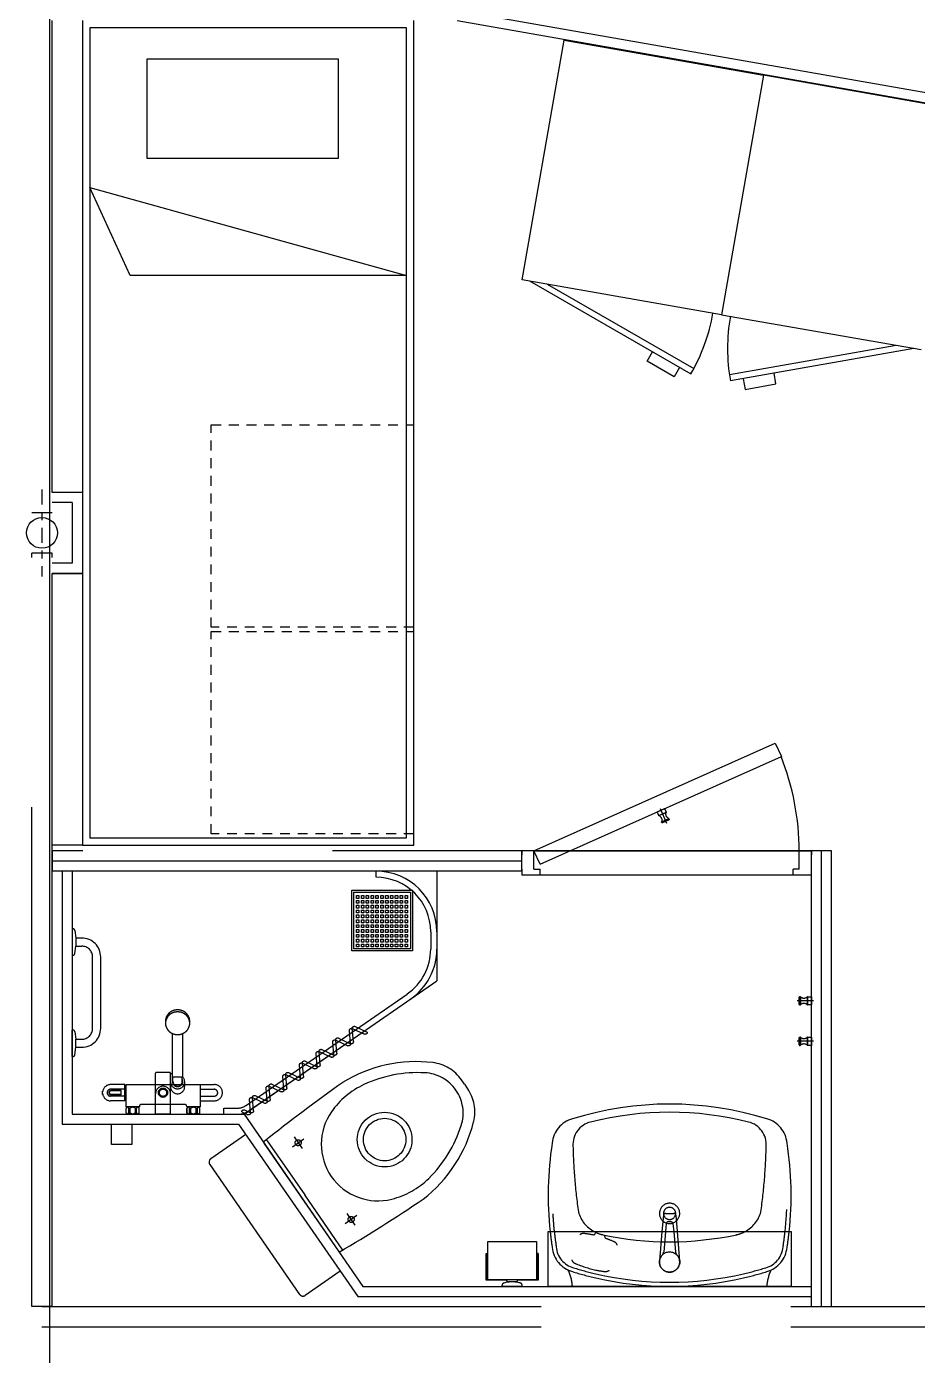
# Model space of a CAD drawing. Header units: millimetres. Extents: x 1638 to 3309, y -435 to 1865.
# Drawn here: x 2276.59 to 2287.93, y -171.77 to -154.87 of the extents above; entities that cross this region are included whole.
import ezdxf

# ---------------------------------------------------------------- set-up
doc = ezdxf.new("R2010")
doc.units = ezdxf.units.MM
for name, pattern in [('CENTER2', [1.125, 0.75, -0.125, 0.125, -0.125]), ('HIDDEN', [9.525, 6.35, -3.175]), ('HIDDEN2', [0.1875, 0.125, -0.0625])]:
    doc.linetypes.add(name, pattern=pattern)
doc.layers.add('ballast', color=1, linetype='HIDDEN', lineweight=25)
for name, color, linetype in [('CUBICLE', 132, 'Continuous'), ('DIVISION', 42, 'Continuous'), ('Furniture', 122, 'Continuous'), ('Lining', 151, 'Continuous'), ('REF', 6, 'Continuous'), ('STIFFERNER', 3, 'Continuous')]:
    doc.layers.add(name, color=color, linetype=linetype)

# ---------------------------------------------------------------- blocks, each defined once
blk = doc.blocks.new('EXISTING BALLAST SYSTEM')
at = {"color": 8}
for p, q in [((2282.069, -154.789), (2295.05, -157.067)), ((2282.08, -154.66), (2295.05, -156.936)), ((2276.66, -171.144), (2276.66, -161.563)), ((2276.918, -171.144), (2276.918, -161.563)), ((2283.047, -165.349), (2286.117, -163.977)), ((2286.117, -163.977), (2286.196, -164.147)), ((2283.126, -165.518), (2286.196, -164.147)), ((2284.614, -164.853), (2284.708, -164.812)), ((2284.634, -164.899), (2284.614, -164.853)), ((2284.634, -164.899), (2284.729, -164.857)), ((2284.637, -164.901), (2284.729, -164.86)), ((2284.651, -164.809), (2284.735, -164.997)), ((2284.708, -164.812), (2284.729, -164.857)), ((2284.672, -164.979), (2284.763, -164.938)), ((2284.672, -164.982), (2284.766, -164.94)), ((2284.675, -164.99), (2284.672, -164.982)), ((2284.675, -164.99), (2284.769, -164.948)), ((2284.767, -164.955), (2284.682, -164.993)), ((2284.769, -164.948), (2284.766, -164.94)), ((2286.834, -165.349), (2276.918, -165.349)), ((2282.893, -165.349), (2282.893, -165.401)), ((2283.047, -165.349), (2282.893, -165.349)), ((2282.893, -165.607), (2282.893, -165.349)), ((2283.126, -165.518), (2283.047, -165.349)), ((2283.047, -165.581), (2283.047, -165.349)), ((2283.047, -165.349), (2286.421, -165.349)), ((2286.421, -165.349), (2286.576, -165.349)), ((2286.421, -165.581), (2286.421, -165.349)), ((2286.576, -171.144), (2286.576, -165.349)), ((2286.576, -165.349), (2286.576, -165.401)), ((2286.705, -171.144), (2286.705, -165.349)), ((2286.834, -171.144), (2286.834, -165.349)), ((2282.893, -165.478), (2276.918, -165.478)), ((2282.893, -165.607), (2276.918, -165.607)), ((2277.046, -165.607), (2277.046, -168.826)), ((2277.175, -165.607), (2277.175, -168.697)), ((2281.039, -165.684), (2281.039, -165.607)), ((2281.811, -165.607), (2281.811, -166.597)), ((2282.893, -165.581), (2282.893, -165.658)), ((2283.047, -165.581), (2283.125, -165.581)), ((2283.125, -165.658), (2283.125, -165.581)), ((2286.421, -165.581), (2286.344, -165.581)), ((2286.344, -165.658), (2286.344, -165.581)), ((2286.576, -165.658), (2286.576, -165.581)), ((2283.125, -165.658), (2282.893, -165.658)), ((2286.344, -165.658), (2283.125, -165.658)), ((2286.576, -165.658), (2286.344, -165.658)), ((2280.729, -166.621), (2280.729, -165.849)), ((2280.729, -165.849), (2281.502, -165.849)), ((2280.755, -166.596), (2280.755, -165.874)), ((2280.755, -165.874), (2281.476, -165.874)), ((2280.79, -165.953), (2280.79, -165.917)), ((2280.79, -165.917), (2280.82, -165.917)), ((2280.82, -165.917), (2280.82, -165.953)), ((2280.852, -165.953), (2280.852, -165.917)), ((2280.852, -165.917), (2280.882, -165.917)), ((2280.882, -165.917), (2280.882, -165.953)), ((2280.914, -165.953), (2280.914, -165.917)), ((2280.914, -165.917), (2280.944, -165.917)), ((2280.944, -165.917), (2280.944, -165.953)), ((2280.975, -165.953), (2280.975, -165.917)), ((2280.975, -165.917), (2281.005, -165.917)), ((2281.005, -165.917), (2281.005, -165.953)), ((2281.037, -165.953), (2281.037, -165.917)), ((2281.037, -165.917), (2281.067, -165.917)), ((2281.067, -165.917), (2281.067, -165.953)), ((2281.099, -165.953), (2281.099, -165.917)), ((2281.099, -165.917), (2281.129, -165.917)), ((2281.129, -165.917), (2281.129, -165.953)), ((2281.161, -165.953), (2281.161, -165.917)), ((2281.161, -165.917), (2281.191, -165.917)), ((2281.191, -165.917), (2281.191, -165.953)), ((2281.223, -165.953), (2281.223, -165.917)), ((2281.223, -165.917), (2281.253, -165.917)), ((2281.253, -165.917), (2281.253, -165.953)), ((2281.284, -165.953), (2281.284, -165.917)), ((2281.284, -165.917), (2281.314, -165.917)), ((2281.314, -165.917), (2281.314, -165.953)), ((2281.346, -165.953), (2281.346, -165.917)), ((2281.346, -165.917), (2281.376, -165.917)), ((2281.376, -165.917), (2281.376, -165.953)), ((2281.408, -165.953), (2281.408, -165.917)), ((2281.408, -165.917), (2281.438, -165.917)), ((2281.438, -165.917), (2281.438, -165.953)), ((2281.476, -165.874), (2281.476, -166.596)), ((2281.502, -165.849), (2281.502, -166.621)), ((2280.82, -165.953), (2280.79, -165.953)), ((2280.79, -166.014), (2280.79, -165.978)), ((2280.79, -165.978), (2280.82, -165.978)), ((2280.82, -166.014), (2280.79, -166.014)), ((2280.79, -166.076), (2280.79, -166.04)), ((2280.79, -166.04), (2280.82, -166.04)), ((2280.82, -166.076), (2280.79, -166.076)), ((2280.79, -166.138), (2280.79, -166.102)), ((2280.79, -166.102), (2280.82, -166.102)), ((2280.82, -165.978), (2280.82, -166.014)), ((2280.82, -166.04), (2280.82, -166.076)), ((2280.82, -166.102), (2280.82, -166.138)), ((2280.882, -165.953), (2280.852, -165.953)), ((2280.852, -166.014), (2280.852, -165.978)), ((2280.852, -165.978), (2280.882, -165.978)), ((2280.882, -166.014), (2280.852, -166.014)), ((2280.852, -166.076), (2280.852, -166.04)), ((2280.852, -166.04), (2280.882, -166.04)), ((2280.882, -166.076), (2280.852, -166.076)), ((2280.852, -166.138), (2280.852, -166.102)), ((2280.852, -166.102), (2280.882, -166.102)), ((2280.882, -165.978), (2280.882, -166.014)), ((2280.882, -166.04), (2280.882, -166.076)), ((2280.882, -166.102), (2280.882, -166.138)), ((2280.944, -165.953), (2280.914, -165.953)), ((2280.914, -166.014), (2280.914, -165.978)), ((2280.914, -165.978), (2280.944, -165.978)), ((2280.944, -166.014), (2280.914, -166.014)), ((2280.914, -166.076), (2280.914, -166.04)), ((2280.914, -166.04), (2280.944, -166.04)), ((2280.944, -166.076), (2280.914, -166.076)), ((2280.914, -166.138), (2280.914, -166.102)), ((2280.914, -166.102), (2280.944, -166.102)), ((2280.944, -165.978), (2280.944, -166.014)), ((2280.944, -166.04), (2280.944, -166.076)), ((2280.944, -166.102), (2280.944, -166.138)), ((2281.005, -165.953), (2280.975, -165.953)), ((2280.975, -166.014), (2280.975, -165.978)), ((2280.975, -165.978), (2281.005, -165.978)), ((2281.005, -166.014), (2280.975, -166.014)), ((2280.975, -166.076), (2280.975, -166.04)), ((2280.975, -166.04), (2281.005, -166.04)), ((2281.005, -166.076), (2280.975, -166.076)), ((2280.975, -166.138), (2280.975, -166.102)), ((2280.975, -166.102), (2281.005, -166.102)), ((2281.005, -165.978), (2281.005, -166.014)), ((2281.005, -166.04), (2281.005, -166.076)), ((2281.005, -166.102), (2281.005, -166.138)), ((2281.067, -165.953), (2281.037, -165.953)), ((2281.037, -166.014), (2281.037, -165.978)), ((2281.037, -165.978), (2281.067, -165.978)), ((2281.067, -166.014), (2281.037, -166.014)), ((2281.037, -166.076), (2281.037, -166.04)), ((2281.037, -166.04), (2281.067, -166.04)), ((2281.067, -166.076), (2281.037, -166.076)), ((2281.037, -166.138), (2281.037, -166.102)), ((2281.037, -166.102), (2281.067, -166.102)), ((2281.067, -165.978), (2281.067, -166.014)), ((2281.067, -166.04), (2281.067, -166.076)), ((2281.067, -166.102), (2281.067, -166.138)), ((2281.129, -165.953), (2281.099, -165.953)), ((2281.099, -166.014), (2281.099, -165.978)), ((2281.099, -165.978), (2281.129, -165.978)), ((2281.129, -166.014), (2281.099, -166.014)), ((2281.099, -166.076), (2281.099, -166.04)), ((2281.099, -166.04), (2281.129, -166.04)), ((2281.129, -166.076), (2281.099, -166.076)), ((2281.099, -166.138), (2281.099, -166.102)), ((2281.099, -166.102), (2281.129, -166.102)), ((2281.129, -165.978), (2281.129, -166.014)), ((2281.129, -166.04), (2281.129, -166.076)), ((2281.129, -166.102), (2281.129, -166.138)), ((2281.191, -165.953), (2281.161, -165.953)), ((2281.161, -166.014), (2281.161, -165.978)), ((2281.161, -165.978), (2281.191, -165.978)), ((2281.191, -166.014), (2281.161, -166.014)), ((2281.161, -166.076), (2281.161, -166.04)), ((2281.161, -166.04), (2281.191, -166.04)), ((2281.191, -166.076), (2281.161, -166.076)), ((2281.161, -166.138), (2281.161, -166.102)), ((2281.161, -166.102), (2281.191, -166.102)), ((2281.191, -165.978), (2281.191, -166.014)), ((2281.191, -166.04), (2281.191, -166.076)), ((2281.191, -166.102), (2281.191, -166.138)), ((2281.253, -165.953), (2281.223, -165.953)), ((2281.223, -166.014), (2281.223, -165.978)), ((2281.223, -165.978), (2281.253, -165.978)), ((2281.253, -166.014), (2281.223, -166.014)), ((2281.223, -166.076), (2281.223, -166.04)), ((2281.223, -166.04), (2281.253, -166.04)), ((2281.253, -166.076), (2281.223, -166.076)), ((2281.223, -166.138), (2281.223, -166.102)), ((2281.223, -166.102), (2281.253, -166.102)), ((2281.253, -165.978), (2281.253, -166.014)), ((2281.253, -166.04), (2281.253, -166.076)), ((2281.253, -166.102), (2281.253, -166.138)), ((2281.314, -165.953), (2281.284, -165.953)), ((2281.284, -166.014), (2281.284, -165.978)), ((2281.284, -165.978), (2281.314, -165.978)), ((2281.314, -166.014), (2281.284, -166.014)), ((2281.284, -166.076), (2281.284, -166.04)), ((2281.284, -166.04), (2281.314, -166.04)), ((2281.314, -166.076), (2281.284, -166.076)), ((2281.284, -166.138), (2281.284, -166.102)), ((2281.284, -166.102), (2281.314, -166.102)), ((2281.314, -165.978), (2281.314, -166.014)), ((2281.314, -166.04), (2281.314, -166.076)), ((2281.314, -166.102), (2281.314, -166.138)), ((2281.376, -165.953), (2281.346, -165.953)), ((2281.346, -166.014), (2281.346, -165.978)), ((2281.346, -165.978), (2281.376, -165.978)), ((2281.376, -166.014), (2281.346, -166.014)), ((2281.346, -166.076), (2281.346, -166.04)), ((2281.346, -166.04), (2281.376, -166.04)), ((2281.376, -166.076), (2281.346, -166.076)), ((2281.346, -166.138), (2281.346, -166.102)), ((2281.346, -166.102), (2281.376, -166.102)), ((2281.376, -165.978), (2281.376, -166.014)), ((2281.376, -166.04), (2281.376, -166.076)), ((2281.376, -166.102), (2281.376, -166.138)), ((2281.438, -165.953), (2281.408, -165.953)), ((2281.408, -166.014), (2281.408, -165.978)), ((2281.408, -165.978), (2281.438, -165.978)), ((2281.438, -166.014), (2281.408, -166.014)), ((2281.408, -166.076), (2281.408, -166.04)), ((2281.408, -166.04), (2281.438, -166.04)), ((2281.438, -166.076), (2281.408, -166.076)), ((2281.408, -166.138), (2281.408, -166.102)), ((2281.408, -166.102), (2281.438, -166.102)), ((2281.438, -165.978), (2281.438, -166.014)), ((2281.438, -166.04), (2281.438, -166.076)), ((2281.438, -166.102), (2281.438, -166.138)), ((2280.82, -166.138), (2280.79, -166.138)), ((2280.79, -166.2), (2280.79, -166.164)), ((2280.79, -166.164), (2280.82, -166.164)), ((2280.82, -166.2), (2280.79, -166.2)), ((2280.79, -166.262), (2280.79, -166.226)), ((2280.79, -166.226), (2280.82, -166.226)), ((2280.82, -166.262), (2280.79, -166.262)), ((2280.82, -166.164), (2280.82, -166.2)), ((2280.82, -166.226), (2280.82, -166.262)), ((2280.882, -166.138), (2280.852, -166.138)), ((2280.852, -166.2), (2280.852, -166.164)), ((2280.852, -166.164), (2280.882, -166.164)), ((2280.882, -166.2), (2280.852, -166.2)), ((2280.852, -166.262), (2280.852, -166.226)), ((2280.852, -166.226), (2280.882, -166.226)), ((2280.882, -166.262), (2280.852, -166.262)), ((2280.882, -166.164), (2280.882, -166.2)), ((2280.882, -166.226), (2280.882, -166.262)), ((2280.944, -166.138), (2280.914, -166.138)), ((2280.914, -166.2), (2280.914, -166.164)), ((2280.914, -166.164), (2280.944, -166.164)), ((2280.944, -166.2), (2280.914, -166.2)), ((2280.914, -166.262), (2280.914, -166.226)), ((2280.914, -166.226), (2280.944, -166.226)), ((2280.944, -166.262), (2280.914, -166.262)), ((2280.944, -166.164), (2280.944, -166.2)), ((2280.944, -166.226), (2280.944, -166.262)), ((2281.005, -166.138), (2280.975, -166.138)), ((2280.975, -166.2), (2280.975, -166.164)), ((2280.975, -166.164), (2281.005, -166.164)), ((2281.005, -166.2), (2280.975, -166.2)), ((2280.975, -166.262), (2280.975, -166.226)), ((2280.975, -166.226), (2281.005, -166.226)), ((2281.005, -166.262), (2280.975, -166.262)), ((2281.005, -166.164), (2281.005, -166.2)), ((2281.005, -166.226), (2281.005, -166.262)), ((2281.067, -166.138), (2281.037, -166.138)), ((2281.037, -166.2), (2281.037, -166.164)), ((2281.037, -166.164), (2281.067, -166.164)), ((2281.067, -166.2), (2281.037, -166.2)), ((2281.037, -166.262), (2281.037, -166.226)), ((2281.037, -166.226), (2281.067, -166.226)), ((2281.067, -166.262), (2281.037, -166.262)), ((2281.067, -166.164), (2281.067, -166.2)), ((2281.067, -166.226), (2281.067, -166.262)), ((2281.129, -166.138), (2281.099, -166.138)), ((2281.099, -166.2), (2281.099, -166.164)), ((2281.099, -166.164), (2281.129, -166.164)), ((2281.129, -166.2), (2281.099, -166.2)), ((2281.099, -166.262), (2281.099, -166.226)), ((2281.099, -166.226), (2281.129, -166.226)), ((2281.129, -166.262), (2281.099, -166.262)), ((2281.129, -166.164), (2281.129, -166.2)), ((2281.129, -166.226), (2281.129, -166.262)), ((2281.191, -166.138), (2281.161, -166.138)), ((2281.161, -166.2), (2281.161, -166.164)), ((2281.161, -166.164), (2281.191, -166.164)), ((2281.191, -166.2), (2281.161, -166.2)), ((2281.161, -166.262), (2281.161, -166.226)), ((2281.161, -166.226), (2281.191, -166.226)), ((2281.191, -166.262), (2281.161, -166.262)), ((2281.191, -166.164), (2281.191, -166.2)), ((2281.191, -166.226), (2281.191, -166.262)), ((2281.253, -166.138), (2281.223, -166.138)), ((2281.223, -166.2), (2281.223, -166.164)), ((2281.223, -166.164), (2281.253, -166.164)), ((2281.253, -166.2), (2281.223, -166.2)), ((2281.223, -166.262), (2281.223, -166.226)), ((2281.223, -166.226), (2281.253, -166.226)), ((2281.253, -166.262), (2281.223, -166.262)), ((2281.253, -166.164), (2281.253, -166.2)), ((2281.253, -166.226), (2281.253, -166.262)), ((2281.314, -166.138), (2281.284, -166.138)), ((2281.284, -166.2), (2281.284, -166.164)), ((2281.284, -166.164), (2281.314, -166.164)), ((2281.314, -166.2), (2281.284, -166.2)), ((2281.284, -166.262), (2281.284, -166.226)), ((2281.284, -166.226), (2281.314, -166.226)), ((2281.314, -166.262), (2281.284, -166.262)), ((2281.314, -166.164), (2281.314, -166.2)), ((2281.314, -166.226), (2281.314, -166.262)), ((2281.376, -166.138), (2281.346, -166.138)), ((2281.346, -166.2), (2281.346, -166.164)), ((2281.346, -166.164), (2281.376, -166.164)), ((2281.376, -166.2), (2281.346, -166.2)), ((2281.346, -166.262), (2281.346, -166.226)), ((2281.346, -166.226), (2281.376, -166.226)), ((2281.376, -166.262), (2281.346, -166.262)), ((2281.376, -166.164), (2281.376, -166.2)), ((2281.376, -166.226), (2281.376, -166.262)), ((2281.438, -166.138), (2281.408, -166.138)), ((2281.408, -166.2), (2281.408, -166.164)), ((2281.408, -166.164), (2281.438, -166.164)), ((2281.438, -166.2), (2281.408, -166.2)), ((2281.408, -166.262), (2281.408, -166.226)), ((2281.408, -166.226), (2281.438, -166.226)), ((2281.438, -166.262), (2281.408, -166.262)), ((2281.438, -166.164), (2281.438, -166.2)), ((2281.438, -166.226), (2281.438, -166.262)), ((2277.175, -166.341), (2277.183, -166.341)), ((2277.175, -166.341), (2277.175, -166.675)), ((2277.209, -166.363), (2277.22, -166.456)), ((2280.79, -166.323), (2280.79, -166.288)), ((2280.79, -166.288), (2280.82, -166.288)), ((2280.82, -166.323), (2280.79, -166.323)), ((2280.79, -166.385), (2280.79, -166.349)), ((2280.79, -166.349), (2280.82, -166.349)), ((2280.82, -166.385), (2280.79, -166.385)), ((2280.79, -166.447), (2280.79, -166.411)), ((2280.79, -166.411), (2280.82, -166.411)), ((2280.82, -166.447), (2280.79, -166.447)), ((2280.82, -166.288), (2280.82, -166.323)), ((2280.82, -166.349), (2280.82, -166.385)), ((2280.82, -166.411), (2280.82, -166.447)), ((2280.852, -166.323), (2280.852, -166.288)), ((2280.852, -166.288), (2280.882, -166.288)), ((2280.882, -166.323), (2280.852, -166.323)), ((2280.852, -166.385), (2280.852, -166.349)), ((2280.852, -166.349), (2280.882, -166.349)), ((2280.882, -166.385), (2280.852, -166.385)), ((2280.852, -166.447), (2280.852, -166.411)), ((2280.852, -166.411), (2280.882, -166.411)), ((2280.882, -166.447), (2280.852, -166.447)), ((2280.882, -166.288), (2280.882, -166.323)), ((2280.882, -166.349), (2280.882, -166.385)), ((2280.882, -166.411), (2280.882, -166.447)), ((2280.914, -166.323), (2280.914, -166.288)), ((2280.914, -166.288), (2280.944, -166.288)), ((2280.944, -166.323), (2280.914, -166.323)), ((2280.914, -166.385), (2280.914, -166.349)), ((2280.914, -166.349), (2280.944, -166.349)), ((2280.944, -166.385), (2280.914, -166.385)), ((2280.914, -166.447), (2280.914, -166.411)), ((2280.914, -166.411), (2280.944, -166.411)), ((2280.944, -166.447), (2280.914, -166.447)), ((2280.944, -166.288), (2280.944, -166.323)), ((2280.944, -166.349), (2280.944, -166.385)), ((2280.944, -166.411), (2280.944, -166.447)), ((2280.975, -166.323), (2280.975, -166.288)), ((2280.975, -166.288), (2281.005, -166.288)), ((2281.005, -166.323), (2280.975, -166.323)), ((2280.975, -166.385), (2280.975, -166.349)), ((2280.975, -166.349), (2281.005, -166.349)), ((2281.005, -166.385), (2280.975, -166.385)), ((2280.975, -166.447), (2280.975, -166.411)), ((2280.975, -166.411), (2281.005, -166.411)), ((2281.005, -166.447), (2280.975, -166.447)), ((2281.005, -166.288), (2281.005, -166.323)), ((2281.005, -166.349), (2281.005, -166.385)), ((2281.005, -166.411), (2281.005, -166.447)), ((2281.037, -166.323), (2281.037, -166.288)), ((2281.037, -166.288), (2281.067, -166.288)), ((2281.067, -166.323), (2281.037, -166.323)), ((2281.037, -166.385), (2281.037, -166.349)), ((2281.037, -166.349), (2281.067, -166.349)), ((2281.067, -166.385), (2281.037, -166.385)), ((2281.037, -166.447), (2281.037, -166.411)), ((2281.037, -166.411), (2281.067, -166.411)), ((2281.067, -166.447), (2281.037, -166.447)), ((2281.067, -166.288), (2281.067, -166.323)), ((2281.067, -166.349), (2281.067, -166.385)), ((2281.067, -166.411), (2281.067, -166.447)), ((2281.099, -166.323), (2281.099, -166.288)), ((2281.099, -166.288), (2281.129, -166.288)), ((2281.129, -166.323), (2281.099, -166.323)), ((2281.099, -166.385), (2281.099, -166.349)), ((2281.099, -166.349), (2281.129, -166.349)), ((2281.129, -166.385), (2281.099, -166.385)), ((2281.099, -166.447), (2281.099, -166.411)), ((2281.099, -166.411), (2281.129, -166.411)), ((2281.129, -166.447), (2281.099, -166.447)), ((2281.129, -166.288), (2281.129, -166.323)), ((2281.129, -166.349), (2281.129, -166.385)), ((2281.129, -166.411), (2281.129, -166.447)), ((2281.161, -166.323), (2281.161, -166.288)), ((2281.161, -166.288), (2281.191, -166.288)), ((2281.191, -166.323), (2281.161, -166.323)), ((2281.161, -166.385), (2281.161, -166.349)), ((2281.161, -166.349), (2281.191, -166.349)), ((2281.191, -166.385), (2281.161, -166.385)), ((2281.161, -166.447), (2281.161, -166.411)), ((2281.161, -166.411), (2281.191, -166.411)), ((2281.191, -166.447), (2281.161, -166.447)), ((2281.191, -166.288), (2281.191, -166.323)), ((2281.191, -166.349), (2281.191, -166.385)), ((2281.191, -166.411), (2281.191, -166.447)), ((2281.223, -166.323), (2281.223, -166.288)), ((2281.223, -166.288), (2281.253, -166.288)), ((2281.253, -166.323), (2281.223, -166.323)), ((2281.223, -166.385), (2281.223, -166.349)), ((2281.223, -166.349), (2281.253, -166.349)), ((2281.253, -166.385), (2281.223, -166.385)), ((2281.223, -166.447), (2281.223, -166.411)), ((2281.223, -166.411), (2281.253, -166.411)), ((2281.253, -166.447), (2281.223, -166.447)), ((2281.253, -166.288), (2281.253, -166.323)), ((2281.253, -166.349), (2281.253, -166.385)), ((2281.253, -166.411), (2281.253, -166.447)), ((2281.284, -166.323), (2281.284, -166.288)), ((2281.284, -166.288), (2281.314, -166.288)), ((2281.314, -166.323), (2281.284, -166.323)), ((2281.284, -166.385), (2281.284, -166.349)), ((2281.284, -166.349), (2281.314, -166.349)), ((2281.314, -166.385), (2281.284, -166.385)), ((2281.284, -166.447), (2281.284, -166.411)), ((2281.284, -166.411), (2281.314, -166.411)), ((2281.314, -166.447), (2281.284, -166.447)), ((2281.314, -166.288), (2281.314, -166.323)), ((2281.314, -166.349), (2281.314, -166.385)), ((2281.314, -166.411), (2281.314, -166.447)), ((2281.346, -166.323), (2281.346, -166.288)), ((2281.346, -166.288), (2281.376, -166.288)), ((2281.376, -166.323), (2281.346, -166.323)), ((2281.346, -166.385), (2281.346, -166.349)), ((2281.346, -166.349), (2281.376, -166.349)), ((2281.376, -166.385), (2281.346, -166.385)), ((2281.346, -166.447), (2281.346, -166.411)), ((2281.346, -166.411), (2281.376, -166.411)), ((2281.376, -166.447), (2281.346, -166.447)), ((2281.376, -166.288), (2281.376, -166.323)), ((2281.376, -166.349), (2281.376, -166.385)), ((2281.376, -166.411), (2281.376, -166.447)), ((2281.408, -166.323), (2281.408, -166.288)), ((2281.408, -166.288), (2281.438, -166.288)), ((2281.438, -166.323), (2281.408, -166.323)), ((2281.408, -166.385), (2281.408, -166.349)), ((2281.408, -166.349), (2281.438, -166.349)), ((2281.438, -166.385), (2281.408, -166.385)), ((2281.408, -166.447), (2281.408, -166.411)), ((2281.408, -166.411), (2281.438, -166.411)), ((2281.438, -166.447), (2281.408, -166.447)), ((2281.438, -166.288), (2281.438, -166.323)), ((2281.438, -166.349), (2281.438, -166.385)), ((2281.438, -166.411), (2281.438, -166.447)), ((2281.734, -166.378), (2281.734, -166.597)), ((2281.811, -166.379), (2281.811, -167.002)), ((2277.209, -166.653), (2277.22, -166.56)), ((2277.22, -166.456), (2277.294, -166.456)), ((2277.22, -166.456), (2277.22, -166.56)), ((2277.22, -166.56), (2277.294, -166.56)), ((2281.502, -166.621), (2280.729, -166.621)), ((2281.476, -166.596), (2280.755, -166.596)), ((2280.79, -166.509), (2280.79, -166.473)), ((2280.79, -166.473), (2280.82, -166.473)), ((2280.82, -166.509), (2280.79, -166.509)), ((2280.79, -166.571), (2280.79, -166.535)), ((2280.79, -166.535), (2280.82, -166.535)), ((2280.82, -166.571), (2280.79, -166.571)), ((2280.82, -166.473), (2280.82, -166.509)), ((2280.82, -166.535), (2280.82, -166.571)), ((2280.852, -166.509), (2280.852, -166.473)), ((2280.852, -166.473), (2280.882, -166.473)), ((2280.882, -166.509), (2280.852, -166.509)), ((2280.852, -166.571), (2280.852, -166.535)), ((2280.852, -166.535), (2280.882, -166.535)), ((2280.882, -166.571), (2280.852, -166.571)), ((2280.882, -166.473), (2280.882, -166.509)), ((2280.882, -166.535), (2280.882, -166.571)), ((2280.914, -166.509), (2280.914, -166.473)), ((2280.914, -166.473), (2280.944, -166.473)), ((2280.944, -166.509), (2280.914, -166.509)), ((2280.914, -166.571), (2280.914, -166.535)), ((2280.914, -166.535), (2280.944, -166.535)), ((2280.944, -166.571), (2280.914, -166.571)), ((2280.944, -166.473), (2280.944, -166.509)), ((2280.944, -166.535), (2280.944, -166.571)), ((2280.975, -166.509), (2280.975, -166.473)), ((2280.975, -166.473), (2281.005, -166.473)), ((2281.005, -166.509), (2280.975, -166.509)), ((2280.975, -166.571), (2280.975, -166.535)), ((2280.975, -166.535), (2281.005, -166.535)), ((2281.005, -166.571), (2280.975, -166.571)), ((2281.005, -166.473), (2281.005, -166.509)), ((2281.005, -166.535), (2281.005, -166.571)), ((2281.037, -166.509), (2281.037, -166.473)), ((2281.037, -166.473), (2281.067, -166.473)), ((2281.067, -166.509), (2281.037, -166.509)), ((2281.037, -166.571), (2281.037, -166.535)), ((2281.037, -166.535), (2281.067, -166.535)), ((2281.067, -166.571), (2281.037, -166.571)), ((2281.067, -166.473), (2281.067, -166.509)), ((2281.067, -166.535), (2281.067, -166.571)), ((2281.099, -166.509), (2281.099, -166.473)), ((2281.099, -166.473), (2281.129, -166.473)), ((2281.129, -166.509), (2281.099, -166.509)), ((2281.099, -166.571), (2281.099, -166.535)), ((2281.099, -166.535), (2281.129, -166.535)), ((2281.129, -166.571), (2281.099, -166.571)), ((2281.129, -166.473), (2281.129, -166.509)), ((2281.129, -166.535), (2281.129, -166.571)), ((2281.161, -166.509), (2281.161, -166.473)), ((2281.161, -166.473), (2281.191, -166.473)), ((2281.191, -166.509), (2281.161, -166.509)), ((2281.161, -166.571), (2281.161, -166.535)), ((2281.161, -166.535), (2281.191, -166.535)), ((2281.191, -166.571), (2281.161, -166.571)), ((2281.191, -166.473), (2281.191, -166.509)), ((2281.191, -166.535), (2281.191, -166.571)), ((2281.223, -166.509), (2281.223, -166.473)), ((2281.223, -166.473), (2281.253, -166.473)), ((2281.253, -166.509), (2281.223, -166.509)), ((2281.223, -166.571), (2281.223, -166.535)), ((2281.223, -166.535), (2281.253, -166.535)), ((2281.253, -166.571), (2281.223, -166.571)), ((2281.253, -166.473), (2281.253, -166.509)), ((2281.253, -166.535), (2281.253, -166.571)), ((2281.284, -166.509), (2281.284, -166.473)), ((2281.284, -166.473), (2281.314, -166.473)), ((2281.314, -166.509), (2281.284, -166.509)), ((2281.284, -166.571), (2281.284, -166.535)), ((2281.284, -166.535), (2281.314, -166.535)), ((2281.314, -166.571), (2281.284, -166.571)), ((2281.314, -166.473), (2281.314, -166.509)), ((2281.314, -166.535), (2281.314, -166.571)), ((2281.346, -166.509), (2281.346, -166.473)), ((2281.346, -166.473), (2281.376, -166.473)), ((2281.376, -166.509), (2281.346, -166.509)), ((2281.346, -166.571), (2281.346, -166.535)), ((2281.346, -166.535), (2281.376, -166.535)), ((2281.376, -166.571), (2281.346, -166.571)), ((2281.376, -166.473), (2281.376, -166.509)), ((2281.376, -166.535), (2281.376, -166.571)), ((2281.408, -166.509), (2281.408, -166.473)), ((2281.408, -166.473), (2281.438, -166.473)), ((2281.438, -166.509), (2281.408, -166.509)), ((2281.408, -166.571), (2281.408, -166.535)), ((2281.408, -166.535), (2281.438, -166.535)), ((2281.438, -166.571), (2281.408, -166.571)), ((2281.438, -166.473), (2281.438, -166.509)), ((2281.438, -166.535), (2281.438, -166.571)), ((2277.175, -166.675), (2277.183, -166.675)), ((2277.433, -167.605), (2277.433, -166.699)), ((2277.536, -167.605), (2277.536, -166.699)), ((2279.359, -168.697), (2281.811, -167.002)), ((2279.38, -168.589), (2281.434, -167.169)), ((2286.602, -167.255), (2286.396, -167.255)), ((2286.421, -167.301), (2286.421, -167.209)), ((2286.427, -167.203), (2286.435, -167.203)), ((2286.427, -167.203), (2286.427, -167.306)), ((2286.435, -167.203), (2286.435, -167.306)), ((2286.438, -167.205), (2286.438, -167.305)), ((2286.523, -167.205), (2286.523, -167.305)), ((2286.527, -167.203), (2286.527, -167.306)), ((2286.527, -167.203), (2286.576, -167.203)), ((2286.576, -167.203), (2286.576, -167.306)), ((2286.427, -167.306), (2286.435, -167.306)), ((2286.576, -167.306), (2286.527, -167.306)), ((2277.175, -167.628), (2277.183, -167.628)), ((2277.175, -167.963), (2277.175, -167.628)), ((2280.714, -167.801), (2280.701, -167.633)), ((2280.737, -167.608), (2280.89, -167.68)), ((2280.751, -167.775), (2280.737, -167.608)), ((2280.774, -167.582), (2280.926, -167.654)), ((2277.209, -167.651), (2277.22, -167.744)), ((2277.22, -167.847), (2277.22, -167.744)), ((2277.22, -167.744), (2277.294, -167.744)), ((2278.45, -168.221), (2278.45, -167.672)), ((2278.579, -168.221), (2278.579, -167.672)), ((2279.425, -168.652), (2280.876, -167.649)), ((2280.502, -167.947), (2280.489, -167.779)), ((2280.526, -167.754), (2280.678, -167.826)), ((2280.539, -167.922), (2280.526, -167.754)), ((2280.562, -167.729), (2280.714, -167.801)), ((2286.602, -167.77), (2286.396, -167.77)), ((2286.421, -167.816), (2286.421, -167.724)), ((2286.427, -167.719), (2286.427, -167.822)), ((2286.427, -167.719), (2286.435, -167.719)), ((2286.435, -167.719), (2286.435, -167.822)), ((2286.438, -167.72), (2286.438, -167.82)), ((2286.523, -167.72), (2286.523, -167.82)), ((2286.527, -167.719), (2286.527, -167.822)), ((2286.527, -167.719), (2286.576, -167.719)), ((2286.576, -167.719), (2286.576, -167.822)), ((2277.175, -167.963), (2277.183, -167.963)), ((2277.209, -167.941), (2277.22, -167.847)), ((2277.22, -167.847), (2277.294, -167.847)), ((2280.291, -168.094), (2280.277, -167.926)), ((2280.327, -168.068), (2280.314, -167.9)), ((2280.314, -167.9), (2280.466, -167.972)), ((2280.35, -167.875), (2280.502, -167.947)), ((2286.427, -167.822), (2286.435, -167.822)), ((2286.576, -167.822), (2286.527, -167.822)), ((2280.079, -168.24), (2280.065, -168.072)), ((2280.102, -168.047), (2280.254, -168.119)), ((2280.115, -168.215), (2280.102, -168.047)), ((2280.138, -168.021), (2280.291, -168.094)), ((2278.234, -168.437), (2278.234, -168.177)), ((2278.414, -168.167), (2278.244, -168.167)), ((2278.424, -168.437), (2278.424, -168.177)), ((2278.45, -168.183), (2278.424, -168.183)), ((2278.45, -168.282), (2278.45, -168.183)), ((2278.45, -168.221), (2278.579, -168.221)), ((2278.455, -168.282), (2278.455, -168.221)), ((2278.574, -168.282), (2278.574, -168.221)), ((2278.605, -168.347), (2278.605, -168.282)), ((2279.867, -168.386), (2279.853, -168.219)), ((2279.89, -168.193), (2280.042, -168.265)), ((2279.904, -168.361), (2279.89, -168.193)), ((2279.927, -168.168), (2280.079, -168.24)), ((2282.165, -168.317), (2282.125, -168.26)), ((2277.56, -168.404), (2277.561, -168.404)), ((2277.561, -168.445), (2277.56, -168.445)), ((2277.561, -168.445), (2277.561, -168.404)), ((2277.842, -168.38), (2277.661, -168.38)), ((2277.842, -168.468), (2277.661, -168.468)), ((2277.842, -168.321), (2277.662, -168.321)), ((2277.798, -168.398), (2277.665, -168.398)), ((2277.798, -168.45), (2277.665, -168.45)), ((2277.796, -168.4), (2277.666, -168.4)), ((2277.796, -168.449), (2277.666, -168.449)), ((2277.796, -168.449), (2277.796, -168.4)), ((2277.798, -168.45), (2277.798, -168.398)), ((2277.842, -168.527), (2277.842, -168.321)), ((2277.858, -168.334), (2277.842, -168.334)), ((2277.858, -168.321), (2278.329, -168.321)), ((2277.858, -168.605), (2277.858, -168.321)), ((2278.234, -168.697), (2278.234, -168.437)), ((2278.329, -168.321), (2278.8, -168.321)), ((2278.424, -168.697), (2278.424, -168.437)), ((2278.8, -168.321), (2278.981, -168.321)), ((2278.8, -168.321), (2278.8, -168.605)), ((2278.8, -168.38), (2278.981, -168.38)), ((2278.8, -168.468), (2278.981, -168.468)), ((2279.503, -168.461), (2279.655, -168.533)), ((2279.655, -168.533), (2279.641, -168.365)), ((2279.692, -168.507), (2279.678, -168.34)), ((2279.678, -168.34), (2279.83, -168.412)), ((2279.715, -168.314), (2279.867, -168.386)), ((2282.165, -168.317), (2282.204, -168.375)), ((2277.842, -168.527), (2277.662, -168.527)), ((2277.858, -168.514), (2277.842, -168.514)), ((2277.858, -168.599), (2277.858, -168.605)), ((2278.028, -168.605), (2277.858, -168.605)), ((2277.86, -168.679), (2277.86, -168.623)), ((2277.861, -168.623), (2277.86, -168.623)), ((2277.861, -168.679), (2277.861, -168.623)), ((2277.892, -168.679), (2277.892, -168.623)), ((2277.912, -168.623), (2277.892, -168.623)), ((2277.912, -168.679), (2277.912, -168.623)), ((2277.974, -168.623), (2277.974, -168.679)), ((2277.993, -168.623), (2277.974, -168.623)), ((2277.993, -168.679), (2277.993, -168.623)), ((2278.024, -168.679), (2278.024, -168.623)), ((2278.024, -168.623), (2278.025, -168.623)), ((2278.025, -168.679), (2278.025, -168.623)), ((2278.028, -168.599), (2278.028, -168.605)), ((2278.605, -168.574), (2278.053, -168.574)), ((2278.63, -168.599), (2278.63, -168.605)), ((2278.8, -168.605), (2278.63, -168.605)), ((2278.633, -168.679), (2278.633, -168.623)), ((2278.634, -168.623), (2278.633, -168.623)), ((2278.634, -168.679), (2278.634, -168.623)), ((2278.665, -168.679), (2278.665, -168.623)), ((2278.684, -168.623), (2278.665, -168.623)), ((2278.684, -168.679), (2278.684, -168.623)), ((2278.746, -168.623), (2278.746, -168.679)), ((2278.766, -168.623), (2278.746, -168.623)), ((2278.766, -168.679), (2278.766, -168.623)), ((2278.797, -168.679), (2278.797, -168.623)), ((2278.797, -168.623), (2278.798, -168.623)), ((2278.798, -168.679), (2278.798, -168.623)), ((2278.8, -168.527), (2278.981, -168.527)), ((2279.101, -168.62), (2279.279, -168.62)), ((2279.101, -168.697), (2279.101, -168.62)), ((2279.367, -168.643), (2279.443, -168.679)), ((2279.443, -168.679), (2279.429, -168.512)), ((2279.466, -168.486), (2279.618, -168.558)), ((2279.48, -168.654), (2279.466, -168.486)), ((2277.175, -168.697), (2279.279, -168.697)), ((2277.861, -168.679), (2277.86, -168.679)), ((2278.02, -168.697), (2277.865, -168.697)), ((2277.912, -168.679), (2277.892, -168.679)), ((2277.993, -168.679), (2277.974, -168.679)), ((2278.024, -168.679), (2278.025, -168.679)), ((2278.424, -168.697), (2278.234, -168.697)), ((2278.634, -168.679), (2278.633, -168.679)), ((2278.793, -168.697), (2278.638, -168.697)), ((2278.684, -168.679), (2278.665, -168.679)), ((2278.766, -168.679), (2278.746, -168.679)), ((2278.797, -168.679), (2278.798, -168.679)), ((2279.101, -168.697), (2279.359, -168.697)), ((2279.33, -168.669), (2279.406, -168.705)), ((2279.359, -168.697), (2280.872, -170.887)), ((2277.046, -168.826), (2279.291, -168.826)), ((2277.465, -168.826), (2278.842, -168.826)), ((2277.675, -169.084), (2277.675, -168.826)), ((2277.932, -168.826), (2277.932, -169.084)), ((2279.382, -168.957), (2278.937, -169.264)), ((2279.291, -168.826), (2280.805, -171.015)), ((2279.997, -168.986), (2280.099, -169.134)), ((2277.932, -169.084), (2277.675, -169.084)), ((2279.613, -169.065), (2280.563, -170.44)), ((2279.655, -169.035), (2280.131, -169.723)), ((2279.974, -169.111), (2280.122, -169.009)), ((2278.924, -169.336), (2280.066, -170.989)), ((2280.616, -170.425), (2280.131, -169.723)), ((2280.648, -170.086), (2280.796, -169.983)), ((2280.773, -170.109), (2280.671, -169.961)), ((2284.694, -169.983), (2284.676, -170.191)), ((2284.72, -169.959), (2284.827, -169.959)), ((2284.852, -169.983), (2284.87, -170.191)), ((2284.73, -170.091), (2284.721, -170.191)), ((2284.791, -170.067), (2284.755, -170.067)), ((2284.816, -170.091), (2284.825, -170.191)), ((2282.46, -170.315), (2283.078, -170.315)), ((2282.46, -170.809), (2282.46, -170.315)), ((2283.078, -170.315), (2283.078, -170.809)), ((2283.228, -170.887), (2283.228, -170.191)), ((2283.228, -170.191), (2286.318, -170.191)), ((2284.676, -170.191), (2284.645, -170.567)), ((2284.721, -170.191), (2284.698, -170.454)), ((2284.825, -170.191), (2284.849, -170.454)), ((2284.87, -170.191), (2284.901, -170.567)), ((2286.318, -170.191), (2286.318, -170.887)), ((2282.44, -170.469), (2282.455, -170.469)), ((2282.44, -170.809), (2282.44, -170.469)), ((2282.455, -170.809), (2282.455, -170.469)), ((2283.084, -170.469), (2283.084, -170.809)), ((2283.099, -170.469), (2283.084, -170.469)), ((2283.099, -170.469), (2283.099, -170.809)), ((2280.583, -170.694), (2280.138, -171.002)), ((2282.695, -170.809), (2282.44, -170.809)), ((2283.078, -170.804), (2282.46, -170.804)), ((2282.705, -170.835), (2282.704, -170.835)), ((2282.705, -170.83), (2282.705, -170.82)), ((2282.834, -170.83), (2282.705, -170.83)), ((2282.835, -170.835), (2282.833, -170.835)), ((2282.834, -170.83), (2282.834, -170.82)), ((2283.099, -170.809), (2282.844, -170.809)), ((2280.872, -170.887), (2286.576, -170.887)), ((2282.641, -170.887), (2282.642, -170.872)), ((2282.898, -170.887), (2282.641, -170.887)), ((2282.898, -170.887), (2282.897, -170.872)), ((2286.318, -170.887), (2283.228, -170.887)), ((2283.833, -170.887), (2283.537, -170.887)), ((2286.009, -170.887), (2285.713, -170.887)), ((2276.789, -171.144), (2295.05, -171.144)), ((2280.805, -171.015), (2286.576, -171.015)), ((2286.576, -171.144), (2286.834, -171.144)), ((2276.789, -171.402), (2295.05, -171.402))]:
    blk.add_line(p, q, dxfattribs=at)
for centre, radius in [((2278.329, -168.424), 0.0592), ((2278.329, -168.424), 0.0464), ((2281.148, -169.02), 0.348), ((2281.148, -169.02), 0.27), ((2280.048, -169.06), 0.0386), ((2280.722, -170.035), 0.0386), ((2284.773, -170.577), 0.129)]:
    blk.add_circle(centre, radius, dxfattribs=at)
for centre, radius, start, end in [((2283.176, -165.349), 3.245, 0, 21.7012), ((2281.039, -166.379), 0.773, 0, 90), ((2281.039, -166.379), 0.695, 0, 90), ((2277.183, -166.366), 0.0258, 7.0165, 90), ((2277.294, -166.699), 0.242, 0, 90), ((2277.294, -166.699), 0.139, 0, 90), ((2281.039, -166.597), 0.695, 304.6524, 0), ((2281.039, -166.597), 0.773, 304.6525, 0), ((2277.183, -166.65), 0.0258, 270, 352.9835), ((2286.427, -167.209), 0.00515, 90, 180), ((2286.435, -167.209), 0.00515, 47.0745, 90), ((2286.481, -167.159), 0.0622, 227.0745, 312.9255), ((2286.481, -167.351), 0.0622, 47.0745, 132.9255), ((2286.527, -167.209), 0.00515, 90, 132.9255), ((2278.499, -167.516), 0.139, 149.8191, 161.4846), ((2278.501, -167.543), 0.141, 144.3669, 156.0344), ((2278.503, -167.519), 0.144, 138.4117, 149.8122), ((2278.505, -167.546), 0.147, 132.987, 144.3628), ((2278.507, -167.522), 0.15, 127.3063, 138.4109), ((2278.509, -167.55), 0.153, 121.9129, 132.9889), ((2278.511, -167.527), 0.156, 116.4867, 127.3108), ((2278.512, -167.555), 0.158, 111.1073, 121.9198), ((2278.513, -167.532), 0.161, 105.8983, 116.4952), ((2278.514, -167.559), 0.163, 100.4985, 111.1176), ((2278.514, -167.535), 0.164, 95.4601, 105.9095), ((2278.514, -167.562), 0.165, 89.9935, 100.5108), ((2278.514, -167.536), 0.165, 85.0758, 95.4725), ((2278.514, -167.562), 0.165, 79.4892, 90.0065), ((2278.515, -167.535), 0.164, 74.6441, 85.0882), ((2278.515, -167.559), 0.163, 68.8824, 79.5015), ((2278.515, -167.532), 0.161, 64.0684, 74.6553), ((2278.517, -167.555), 0.158, 58.0802, 68.8927), ((2278.518, -167.527), 0.156, 53.2666, 64.0771), ((2278.519, -167.55), 0.153, 47.0111, 58.0871), ((2278.521, -167.523), 0.15, 42.1823, 53.2713), ((2278.524, -167.546), 0.147, 35.6372, 47.013), ((2278.525, -167.519), 0.144, 30.7965, 42.1818), ((2278.528, -167.543), 0.141, 23.9656, 35.6331), ((2278.53, -167.516), 0.139, 19.1368, 30.7899), ((2286.427, -167.301), 0.00515, 180, 270), ((2286.435, -167.301), 0.00515, 270, 312.9255), ((2286.527, -167.301), 0.00515, 227.0745, 270), ((2277.183, -167.654), 0.0258, 7.0165, 90), ((2277.294, -167.605), 0.139, 270, 0), ((2277.294, -167.605), 0.242, 270, 0), ((2278.495, -167.515), 0.135, 173.3654, 185.2898), ((2278.495, -167.541), 0.135, 167.9606, 179.9915), ((2278.495, -167.541), 0.135, 180.0085, 192.0394), ((2278.496, -167.515), 0.136, 161.4971, 173.3495), ((2278.497, -167.541), 0.137, 156.0447, 167.9455), ((2278.497, -167.54), 0.137, 192.0545, 203.9553), ((2278.501, -167.538), 0.141, 203.9656, 215.6331), ((2278.505, -167.535), 0.147, 215.6372, 227.013), ((2278.524, -167.535), 0.147, 312.987, 324.3628), ((2278.528, -167.538), 0.141, 324.3669, 336.0344), ((2278.532, -167.541), 0.137, 12.0545, 23.9553), ((2278.532, -167.54), 0.137, 336.0447, 347.9455), ((2278.533, -167.515), 0.136, 7.2795, 19.1246), ((2278.534, -167.541), 0.135, 0.0085, 12.0394), ((2278.534, -167.541), 0.135, 347.9606, 359.9915), ((2278.534, -167.515), 0.135, 355.3398, 7.2637), ((2278.509, -167.531), 0.153, 227.0111, 238.0871), ((2278.512, -167.526), 0.158, 238.0802, 248.8927), ((2278.514, -167.522), 0.163, 248.8824, 259.5015), ((2278.514, -167.52), 0.165, 259.4892, 270.0065), ((2278.514, -167.52), 0.165, 269.9935, 280.5108), ((2278.515, -167.522), 0.163, 280.4985, 291.1176), ((2278.517, -167.526), 0.158, 291.1073, 301.9198), ((2278.519, -167.531), 0.153, 301.9129, 312.9889), ((2286.427, -167.724), 0.00515, 90, 180), ((2286.435, -167.724), 0.00515, 47.0745, 90), ((2286.481, -167.674), 0.0622, 227.0745, 312.9255), ((2286.481, -167.866), 0.0622, 47.0745, 132.9255), ((2286.527, -167.724), 0.00515, 90, 132.9255), ((2277.183, -167.937), 0.0258, 270, 352.9835), ((2286.427, -167.816), 0.00515, 180, 270), ((2286.435, -167.816), 0.00515, 270, 312.9255), ((2286.527, -167.816), 0.00515, 227.0745, 270), ((2281.552, -169.827), 1.798, 83.3282, 121.4644), ((2281.701, -168.553), 0.515, 34.6529, 83.3282), ((2278.244, -168.177), 0.0103, 90, 180), ((2278.414, -168.177), 0.0103, 0, 90), ((2278.514, -168.285), 0.0901, 180, 45.3483), ((2278.514, -168.282), 0.0644, 180, 23.0759), ((2278.514, -168.282), 0.0592, 180, 0.0004), ((2292.698, -185.384), 20.931, 125.2611, 128.6797), ((2281.573, -169.812), 1.643, 87.0293, 114.7892), ((2281.632, -168.685), 0.515, 342.2764, 87.0293), ((2277.64, -168.424), 0.0837, 167.1604, 192.8396), ((2277.56, -168.406), 0.00258, 90, 167.1604), ((2277.56, -168.442), 0.00258, 192.8396, 270), ((2277.662, -168.424), 0.103, 90, 168.4728), ((2277.662, -168.424), 0.103, 191.5272, 270), ((2277.661, -168.424), 0.0438, 90, 180), ((2277.661, -168.424), 0.0438, 180, 270), ((2277.665, -168.424), 0.0258, 90, 180), ((2277.665, -168.424), 0.0258, 180, 270), ((2277.666, -168.424), 0.0245, 90, 180), ((2277.666, -168.424), 0.0245, 180, 270), ((2277.67, -168.424), 0.0245, 90, 180), ((2277.67, -168.424), 0.0245, 180, 270), ((2278.329, -168.437), 0.0953, 0, 180), ((2278.514, -168.347), 0.0901, 180, 0), ((2278.981, -168.424), 0.103, 0, 90), ((2278.981, -168.424), 0.0438, 0, 90), ((2278.981, -168.424), 0.103, 270, 0), ((2278.981, -168.424), 0.0438, 270, 0), ((2281.316, -169.256), 1.03, 114.7892, 145.1134), ((2281.781, -168.667), 0.515, 345.9775, 34.6529), ((2277.894, -168.623), 0.0339, 148.0188, 180.0904), ((2277.876, -168.625), 0.0157, 10.3889, 169.6111), ((2277.944, -168.656), 0.0465, 122.1298, 134.4127), ((2277.943, -168.654), 0.0445, 109.4674, 122.1213), ((2277.943, -168.653), 0.0431, 96.5311, 109.4496), ((2277.943, -168.652), 0.0426, 83.4926, 96.5074), ((2277.943, -168.653), 0.0431, 70.5504, 83.4689), ((2277.942, -168.654), 0.0445, 57.8787, 70.5326), ((2277.941, -168.656), 0.0465, 45.5873, 57.8702), ((2278.009, -168.625), 0.0157, 10.3889, 169.6111), ((2277.991, -168.623), 0.0339, 359.9096, 31.9812), ((2278.053, -168.599), 0.0258, 90, 180), ((2278.605, -168.599), 0.0258, 0, 90), ((2278.667, -168.623), 0.0339, 148.0188, 180.0904), ((2278.649, -168.625), 0.0157, 10.3889, 169.6111), ((2278.717, -168.656), 0.0465, 122.1298, 134.4127), ((2278.716, -168.654), 0.0445, 109.4674, 122.1213), ((2278.715, -168.653), 0.0431, 96.5311, 109.4496), ((2278.715, -168.652), 0.0426, 83.4926, 96.5074), ((2278.715, -168.653), 0.0431, 70.5504, 83.4689), ((2278.715, -168.654), 0.0445, 57.8787, 70.5326), ((2278.714, -168.656), 0.0465, 45.5873, 57.8702), ((2278.781, -168.625), 0.0157, 10.3889, 169.6111), ((2278.764, -168.623), 0.0339, 359.9096, 31.9812), ((2279.279, -168.44), 0.18, 270, 304.6526), ((2284.773, -172.754), 4.185, 72.8194, 107.1806), ((2277.894, -168.679), 0.0339, 179.9096, 211.9812), ((2277.876, -168.676), 0.0157, 190.3889, 349.6111), ((2277.944, -168.646), 0.0465, 225.5873, 237.8702), ((2277.943, -168.648), 0.0445, 237.8787, 250.5326), ((2277.943, -168.649), 0.0431, 250.5504, 263.4689), ((2277.943, -168.649), 0.0426, 263.4926, 276.5074), ((2277.943, -168.649), 0.0431, 276.5311, 289.4496), ((2277.942, -168.648), 0.0445, 289.4674, 302.1213), ((2277.941, -168.646), 0.0465, 302.1298, 314.4127), ((2278.009, -168.676), 0.0157, 190.3889, 349.6111), ((2277.991, -168.679), 0.0339, 328.0188, 0.0904), ((2278.667, -168.679), 0.0339, 179.9096, 211.9812), ((2278.649, -168.676), 0.0157, 190.3889, 349.6111), ((2278.717, -168.646), 0.0465, 225.5873, 237.8702), ((2278.716, -168.648), 0.0445, 237.8787, 250.5326), ((2278.715, -168.649), 0.0431, 250.5504, 263.4689), ((2278.715, -168.649), 0.0426, 263.4926, 276.5074), ((2278.715, -168.649), 0.0431, 276.5311, 289.4496), ((2278.715, -168.648), 0.0445, 289.4674, 302.1213), ((2278.714, -168.646), 0.0465, 302.1298, 314.4127), ((2278.781, -168.676), 0.0157, 190.3889, 349.6111), ((2278.764, -168.679), 0.0339, 328.0188, 0.0904), ((2279.279, -168.44), 0.258, 270, 304.6526), ((2281.063, -169.079), 0.721, 145.1134, 284.1923), ((2280.536, -168.357), 1.798, 307.8413, 345.9775), ((2283.63, -169.095), 0.352, 105.3905, 174.9983), ((2283.838, -169.084), 0.295, 103.773, 184.0177), ((2284.773, -172.754), 4.082, 75.75, 104.25), ((2285.708, -169.084), 0.295, 355.9823, 76.227), ((2285.916, -169.095), 0.352, 5.0017, 74.6095), ((2280.557, -168.342), 1.643, 314.5165, 342.2764), ((2279.626, -169.056), 0.0155, 128.6797, 214.6529), ((2279.642, -169.043), 0.0155, 34.6529, 128.6232), ((2287.523, -169.727), 4.295, 171.1172, 186.1968), ((2290.55, -168.949), 7.008, 181.2733, 184.7006), ((2278.996, -168.949), 7.008, 355.2994, 358.7267), ((2282.024, -169.727), 4.295, 353.8032, 8.8828), ((2278.966, -169.307), 0.0515, 124.6527, 214.6526), ((2280.987, -168.779), 1.03, 284.1923, 314.5165), ((2290.536, -168.95), 6.994, 184.7001, 188.1319), ((2279.01, -168.95), 6.994, 351.8681, 355.2999), ((2269.921, -152.433), 20.931, 300.5865, 304.0446), ((2284.773, -169.959), 0.129, 311.5233, 228.4752), ((2287.523, -169.727), 4.243, 183.1813, 186.2724), ((2284.003, -169.834), 0.404, 195.0142, 241.9957), ((2284.72, -169.985), 0.0258, 90, 175.1945), ((2284.773, -169.959), 0.0773, 350.1019, 189.8952), ((2284.773, -169.959), 0.0773, 189.8952, 350.1019), ((2284.827, -169.985), 0.0258, 4.8055, 90), ((2285.543, -169.834), 0.404, 298.0043, 344.9858), ((2282.024, -169.727), 4.243, 353.7276, 357.5249), ((2284.773, -169.959), 0.129, 228.4752, 311.5233), ((2284.755, -170.093), 0.0258, 90, 174.9364), ((2284.791, -170.093), 0.0258, 5.0636, 90), ((2287.523, -169.727), 4.295, 186.1968, 188.8828), ((2287.523, -169.727), 4.243, 186.2724, 188.8828), ((2283.68, -170.287), 0.0735, 83.003, 130.962), ((2283.526, -171.542), 1.337, 77.8833, 83.0118), ((2283.774, -170.176), 0.0667, 299.0455, 331.7807), ((2284.003, -169.834), 0.404, 241.9957, 258.8835), ((2283.774, -170.176), 0.0667, 331.7807, 336.715), ((2284.773, -166.238), 4.082, 258.0045, 282.0863), ((2284.013, -170.242), 0.0667, 174.5886, 210.0959), ((2283.526, -171.542), 1.337, 66.1301, 71.2587), ((2284.037, -170.386), 0.0735, 18.1799, 66.1389), ((2285.543, -169.834), 0.404, 281.1165, 298.0043), ((2282.024, -169.727), 4.243, 351.1172, 353.7276), ((2282.024, -169.727), 4.295, 351.1172, 353.8032), ((2283.63, -170.36), 0.352, 185.0017, 254.6095), ((2283.63, -170.36), 0.301, 185.0017, 254.6095), ((2284.773, -170.577), 0.129, 134.6701, 45.3299), ((2284.646, -170.449), 0.0515, 314.6701, 354.9364), ((2284.9, -170.449), 0.0515, 185.0636, 225.3299), ((2285.916, -170.36), 0.301, 285.3905, 354.9983), ((2285.916, -170.36), 0.352, 285.3905, 354.9983), ((2283.599, -170.527), 0.0735, 198.179, 246.138), ((2284.773, -166.701), 4.134, 252.8194, 256.8551), ((2284.773, -166.701), 4.134, 252.8194, 256.8551), ((2284.111, -169.371), 1.337, 246.1292, 258.0105), ((2284.773, -166.701), 4.134, 283.1449, 287.1806), ((2282.672, -170.874), 0.0309, 105.2343, 176.0192), ((2282.769, -171.23), 0.4, 74.7666, 105.2343), ((2282.695, -170.82), 0.0103, 0, 90), ((2282.844, -170.82), 0.0103, 90, 180), ((2282.866, -170.874), 0.0309, 3.9808, 74.7666), ((2282.983, -170.916), 0.554, 3.0744, 25.09), ((2284.773, -166.701), 4.185, 252.8194, 257.0197), ((2284.111, -169.371), 1.337, 258.0105, 263.011), ((2284.773, -166.701), 4.134, 256.8551, 283.1449), ((2284.773, -166.701), 4.185, 257.0197, 282.9802), ((2284.773, -166.701), 4.185, 257.0197, 282.9802), ((2284.773, -166.701), 4.185, 257.0197, 282.9802), ((2283.957, -170.625), 0.0735, 263.0022, 310.9612), ((2284.773, -166.701), 4.185, 282.9802, 287.1806), ((2286.563, -170.916), 0.554, 154.91, 176.9256), ((2280.109, -170.959), 0.0515, 214.6526, 304.6527)]:
    blk.add_arc(centre, radius, start, end, dxfattribs=at)
at = {"color": 8, "extrusion": (0, 0, -1)}
for centre, major_axis, start_param, end_param in [((2284.639, -164.897), (0.00364, 0.00364), 2.758921, 3.508111), ((2284.613, -164.958), (0.044, -0.044), 4.329717, 5.828098), ((2284.788, -164.881), (0.044, 0.044), 2.758921, 4.257302), ((2284.724, -164.859), (0.00364, -0.00364), 5.078908, 5.828098), ((2284.676, -164.98), (0.00364, 0.00364), 3.508111, 4.257302), ((2284.68, -164.988), (0.00364, -0.00364), 0.366519, 1.937315), ((2284.761, -164.943), (0.00364, 0.00364), 5.900513, 6.649704), ((2284.764, -164.95), (0.00364, -0.00364), 5.078908, 6.649704), ((2280.726, -167.631), (0.0172, 0.0191), 3.898203, 5.992638), ((2280.763, -167.605), (0.0191, -0.0172), 2.327406, 4.421842), ((2280.514, -167.777), (0.0191, -0.0172), 2.327388, 4.421811), ((2280.551, -167.752), (0.0191, -0.0172), 2.327388, 4.421811), ((2280.689, -167.803), (0.0172, 0.0191), 0.756613, 2.850992), ((2280.725, -167.777), (0.0191, -0.0172), 5.469002, 7.563381), ((2280.901, -167.656), (0.0191, -0.0172), 5.469002, 7.563381), ((2280.303, -167.924), (0.0172, 0.0191), 3.898203, 5.992638), ((2280.339, -167.898), (0.0172, 0.0191), 3.898203, 5.992638), ((2280.477, -167.949), (0.0172, 0.0191), 0.756561, 2.85094), ((2280.513, -167.924), (0.0172, 0.0191), 0.756561, 2.85094), ((2280.091, -168.07), (0.0172, 0.0191), 3.898184, 5.992607), ((2280.127, -168.045), (0.0191, -0.0172), 2.327388, 4.421811), ((2280.265, -168.096), (0.0172, 0.0191), 0.756613, 2.850992), ((2280.302, -168.07), (0.0172, 0.0191), 0.756613, 2.850992), ((2279.704, -168.338), (0.0172, 0.0191), 3.898228, 5.992639), ((2279.879, -168.217), (0.0191, -0.0172), 2.327413, 4.421797), ((2279.916, -168.191), (0.0191, -0.0172), 2.327413, 4.421797), ((2280.053, -168.242), (0.0172, 0.0191), 0.756561, 2.85094), ((2280.09, -168.217), (0.0172, 0.0191), 0.756561, 2.85094), ((2279.492, -168.484), (0.0172, 0.0191), 3.898197, 5.992603), ((2279.667, -168.363), (0.0172, 0.0191), 3.898228, 5.992639), ((2279.841, -168.389), (0.0191, -0.0172), 5.468983, 7.563317), ((2279.878, -168.363), (0.0172, 0.0191), 0.756595, 2.850928), ((2279.356, -168.667), (0.0172, 0.0191), 3.898197, 5.992603), ((2279.455, -168.509), (0.0172, 0.0191), 3.898197, 5.992603), ((2279.629, -168.535), (0.0191, -0.0172), 5.468979, 7.563393), ((2279.666, -168.51), (0.0172, 0.0191), 0.75659, 2.851004), ((2279.417, -168.681), (0.0172, 0.0191), 0.756598, 2.851052), ((2279.454, -168.656), (0.0172, 0.0191), 0.756598, 2.851052)]:
    blk.add_ellipse(centre, major_axis=major_axis, ratio=1, start_param=start_param, end_param=end_param, dxfattribs=at)
at = {"layer": 'CUBICLE', "color": 8}
blk.add_line((2276.918, -165.349), (2276.918, -165.607), dxfattribs=at)
at = {"layer": 'DIVISION', "color": 8}
for p, q in [((2276.918, -161.048), (2276.66, -161.048)), ((2276.918, -161.563), (2276.66, -161.563)), ((2276.918, -171.144), (2276.66, -171.144))]:
    blk.add_line(p, q, dxfattribs=at)
at = {"layer": 'Furniture', "color": 8}
for p, q in [((2276.918, -160.79), (2276.918, -154.789)), ((2277.304, -154.789), (2277.304, -165.277)), ((2277.304, -154.789), (2277.304, -160.79)), ((2281.518, -165.277), (2281.518, -154.789)), ((2281.425, -154.882), (2277.397, -154.882)), ((2277.397, -154.882), (2277.397, -165.184)), ((2281.425, -165.184), (2281.425, -154.882)), ((2282.898, -158.085), (2283.433, -155.041)), ((2283.433, -155.041), (2285.969, -155.486)), ((2280.559, -155.281), (2278.122, -155.281)), ((2278.122, -155.281), (2278.122, -156.539)), ((2280.559, -156.539), (2280.559, -155.281)), ((2280.559, -155.281), (2280.559, -155.281)), ((2285.969, -155.486), (2285.435, -158.53)), ((2285.969, -155.486), (2285.435, -158.53)), ((2288.506, -155.931), (2285.969, -155.486)), ((2278.122, -156.539), (2280.559, -156.539)), ((2277.912, -158.032), (2277.397, -156.912)), ((2277.397, -156.912), (2281.425, -158.032)), ((2281.425, -158.032), (2277.912, -158.032)), ((2285.435, -158.53), (2282.898, -158.085)), ((2282.991, -158.101), (2285.044, -159.284)), ((2283.214, -158.14), (2285.082, -159.216)), ((2285.435, -158.53), (2287.972, -158.975)), ((2284.486, -159.123), (2284.555, -159.002)), ((2287.657, -158.92), (2285.534, -159.296)), ((2287.879, -158.959), (2285.546, -159.372)), ((2284.832, -159.322), (2284.486, -159.123)), ((2284.901, -159.202), (2284.832, -159.322)), ((2285.709, -159.344), (2285.733, -159.48)), ((2286.126, -159.411), (2286.102, -159.274)), ((2285.733, -159.48), (2286.126, -159.411)), ((2277.304, -160.79), (2276.918, -160.79)), ((2276.918, -165.277), (2276.918, -161.82)), ((2276.918, -161.82), (2277.304, -161.82)), ((2277.304, -161.82), (2277.304, -165.277)), ((2277.397, -165.184), (2281.425, -165.184)), ((2277.304, -165.277), (2276.918, -165.277)), ((2277.304, -165.277), (2281.518, -165.277))]:
    blk.add_line(p, q, dxfattribs=at)
at = {"layer": 'Furniture', "color": 8, "linetype": 'HIDDEN2'}
for p, q in [((2278.942, -162.506), (2278.942, -159.93)), ((2278.942, -159.93), (2281.518, -159.93)), ((2281.518, -162.506), (2278.942, -162.506)), ((2278.942, -165.133), (2278.942, -162.557)), ((2278.942, -162.557), (2281.518, -162.557)), ((2281.518, -165.133), (2278.942, -165.133))]:
    blk.add_line(p, q, dxfattribs=at)
at = {"layer": 'Furniture', "color": 8}
for centre, start, end in [((2282.991, -158.101), 330.046, 350.046), ((2287.879, -158.959), 170.046, 190.046)]:
    blk.add_arc(centre, 2.369, start, end, dxfattribs=at)
at = {"layer": 'Lining', "color": 8}
for p, q in [((2277.304, -160.79), (2276.918, -160.79)), ((2277.304, -160.79), (2277.304, -161.82)), ((2277.175, -160.919), (2276.918, -160.919)), ((2277.175, -160.919), (2277.175, -161.692)), ((2277.175, -161.692), (2276.918, -161.692)), ((2277.304, -161.82), (2276.918, -161.82))]:
    blk.add_line(p, q, dxfattribs=at)
at = {"layer": 'REF', "color": 8}
blk.add_line((2276.885, -152.291), (2276.885, -179.862), dxfattribs=at)
at = {"layer": 'STIFFERNER', "color": 8, "linetype": 'CENTER2', "ltscale": 0.25}
blk.add_line((2276.789, -160.755), (2276.789, -161.861), dxfattribs=at)
at = {"layer": 'STIFFERNER', "color": 8}
blk.add_circle((2276.789, -161.305), 0.196, dxfattribs=at)

msp = doc.modelspace()

# ---------------------------------------------------------------- block references
at = {"layer": 'ballast'}
msp.add_blockref('EXISTING BALLAST SYSTEM', (0, 0), dxfattribs=at)

doc.saveas('drawing.dxf')
